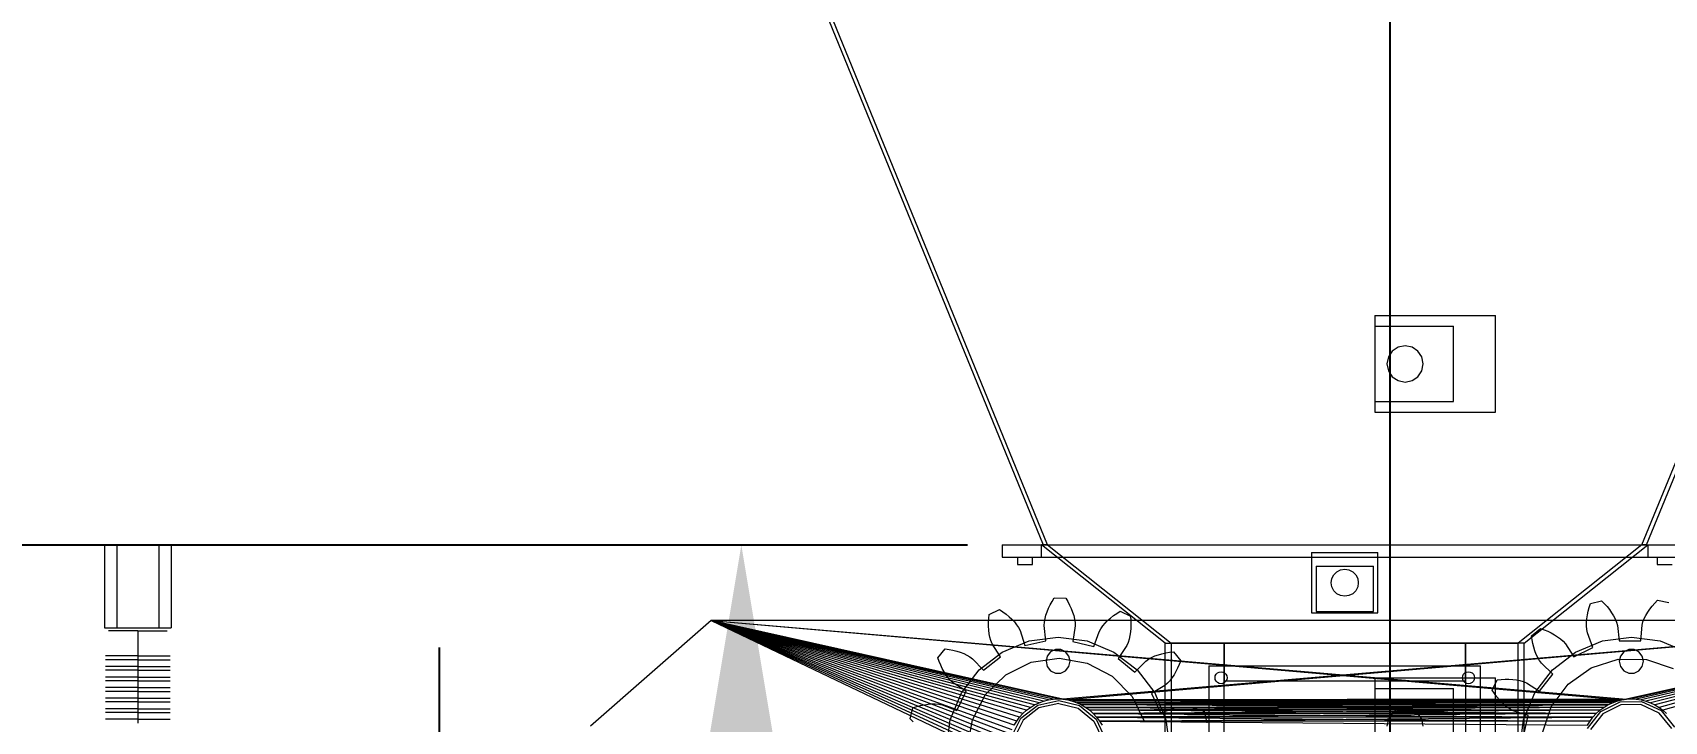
# Model space of a CAD drawing. Header units: millimetres. Extents: x -1970 to 59977, y -65068 to 6837.
# Drawn here: x 24858 to 25940, y 2183 to 2640 of the extents above; entities that cross this region are included whole.
import ezdxf

# ---------------------------------------------------------------- set-up
doc = ezdxf.new("R2010")
doc.units = ezdxf.units.MM
for name, color, linetype, lineweight in [('COTAS_O', 1, 'Continuous', 0), ('COTAS_P', 1, 'Continuous', 0), ('lateral_briquetadora', 7, 'Continuous', 0)]:
    doc.layers.add(name, color=color, linetype=linetype, lineweight=lineweight)
doc.dimstyles.new('R19_100', dxfattribs={"dimtxt": 250, "dimasz": 150, "dimexe": 150, "dimexo": 80, "dimgap": 100, "dimtad": 1, "dimtih": 1, "dimtoh": 1, "dimdsep": 46, "dimcen": 0.09, "dimadec": 0, "dimazin": 0, "dimtfac": 1, "dimtdec": 4, "dimtofl": 0, "dimtmove": 0, "dimatfit": 3, "dimfxl": 1, "dimtolj": 1, "dimtzin": 0, "dimarcsym": 0})

# ---------------------------------------------------------------- blocks, each defined once
blk = doc.blocks.new('*D3')
at = {"layer": 'COTAS_P', "color": 0, "lineweight": -2, "transparency": 16777216}
for p, q in [((25334.8, 3271.6), (25051.3, 4199.2)), ((16158.2, 1324.5), (24951.7, 4011.9)), ((16254.4, 496.5), (15970.9, 1424.2))]:
    blk.add_line(p, q, dxfattribs=at)
at = {"layer": 'COTAS_P', "color": 0, "transparency": 16777216}
for points in [[(24944.4, 4035.8), (24959, 3988), (25095.1, 4055.8)], [(16150.9, 1348.5), (16165.5, 1300.6), (16014.7, 1280.7)]]:
    blk.add_solid(points, dxfattribs=at)
at = {"layer": 'Defpoints', "color": 0, "transparency": 16777216}
for p in [(25095.1, 4055.8), (25358.2, 3195.1), (16277.8, 420)]:
    blk.add_point(p, dxfattribs=at)
blk = doc.blocks.new('*D5')
at = {"layer": 'COTAS_P', "color": 0, "lineweight": -2, "transparency": 16777216}
for p, q in [((25438.2, 3195.1), (25908.2, 3195.1)), ((25758.2, 150), (25758.2, 3045.1)), ((25438.2, 0), (25908.2, 0))]:
    blk.add_line(p, q, dxfattribs=at)
at = {"layer": 'COTAS_P', "color": 0, "transparency": 16777216}
for points in [[(25733.2, 3045.1), (25783.2, 3045.1), (25758.2, 3195.1)], [(25733.2, 150), (25783.2, 150), (25758.2, 0)]]:
    blk.add_solid(points, dxfattribs=at)
at = {"layer": 'Defpoints', "color": 0, "transparency": 16777216}
for p in [(25358.2, 3195.1), (25758.2, 3195.1), (25358.2, 0)]:
    blk.add_point(p, dxfattribs=at)
blk = doc.blocks.new('*D6')
at = {"layer": 'COTAS_P', "color": 0, "lineweight": -2, "transparency": 16777216}
for p, q in [((25128.2, 1262), (25128.2, 2232)), ((27628.2, 1262), (27628.2, 2232)), ((25278.2, 2082), (27478.2, 2082))]:
    blk.add_line(p, q, dxfattribs=at)
at = {"layer": 'COTAS_P', "color": 0, "transparency": 16777216}
for points in [[(25278.2, 2107), (25278.2, 2057), (25128.2, 2082)], [(27478.2, 2107), (27478.2, 2057), (27628.2, 2082)]]:
    blk.add_solid(points, dxfattribs=at)
at = {"layer": 'Defpoints', "color": 0, "transparency": 16777216}
for p in [(27628.2, 2082), (25128.2, 1182), (27628.2, 1182)]:
    blk.add_point(p, dxfattribs=at)
blk = doc.blocks.new('*D21')
at = {"layer": 'COTAS_O', "color": 0, "lineweight": -2, "transparency": 16777216}
for p, q in [((24708.2, 2300), (25478.2, 2300)), ((25328.2, 150), (25328.2, 2150)), ((24708.2, 0), (25478.2, 0))]:
    blk.add_line(p, q, dxfattribs=at)
at = {"layer": 'COTAS_O', "color": 0, "transparency": 16777216}
for points in [[(25303.2, 2150), (25353.2, 2150), (25328.2, 2300)], [(25303.2, 150), (25353.2, 150), (25328.2, 0)]]:
    blk.add_solid(points, dxfattribs=at)
at = {"layer": 'Defpoints', "color": 0, "transparency": 16777216}
for p in [(24628.2, 2300), (25328.2, 2300), (24628.2, 0)]:
    blk.add_point(p, dxfattribs=at)

msp = doc.modelspace()

# ---------------------------------------------------------------- linework, layer by layer
at = {"layer": 'lateral_briquetadora'}
for p, q in [((25378.187, 2667.25), (25528.187, 2300)), ((25531.187, 2300), (25381.187, 2667.25)), ((25925.187, 2300), (26075.187, 2667.25)), ((25928.187, 2300), (26078.187, 2667.25)), ((25748.187, 2452), (25828.187, 2452)), ((25748.187, 2452), (25748.187, 2388)), ((25748.187, 2445), (25800.187, 2445)), ((25748.187, 2445), (25748.187, 2395)), ((25800.187, 2395), (25800.187, 2445)), ((25828.187, 2388), (25828.187, 2452)), ((25757.1, 2424.592), (25756.187, 2420)), ((25759.701, 2428.485), (25757.1, 2424.592)), ((25763.594, 2431.087), (25759.701, 2428.485)), ((25768.187, 2432), (25763.594, 2431.087)), ((25772.779, 2431.087), (25768.187, 2432)), ((25776.672, 2428.485), (25772.779, 2431.087)), ((25779.273, 2424.592), (25776.672, 2428.485)), ((25780.187, 2420), (25779.273, 2424.592)), ((25756.187, 2420), (25757.1, 2415.408)), ((25757.1, 2415.408), (25759.701, 2411.515)), ((25776.672, 2411.515), (25779.273, 2415.408)), ((25779.273, 2415.408), (25780.187, 2420)), ((25759.701, 2411.515), (25763.594, 2408.913)), ((25763.594, 2408.913), (25768.187, 2408)), ((25768.187, 2408), (25772.779, 2408.913)), ((25772.779, 2408.913), (25776.672, 2411.515)), ((25748.187, 2395), (25800.187, 2395)), ((25748.187, 2388), (25828.187, 2388)), ((24906.187, 2300), (24950.187, 2300)), ((24906.187, 2300), (24906.187, 2245)), ((24914.187, 2300), (24942.187, 2300)), ((24914.187, 2300), (24914.187, 2245)), ((24942.187, 2300), (24942.187, 2245)), ((24950.187, 2300), (24950.187, 2245)), ((25501.187, 2300), (25955.187, 2300)), ((25501.187, 2300), (25501.187, 2292)), ((25501.187, 2300), (25527.187, 2300)), ((25609.187, 2235), (25527.187, 2300)), ((25531.187, 2300), (25527.187, 2300)), ((25527.187, 2292), (25527.187, 2300)), ((25528.187, 2300), (25928.187, 2300)), ((25528.187, 2300), (25531.187, 2300)), ((25531.187, 2300), (25613.187, 2235)), ((25531.187, 2300), (25925.187, 2300)), ((25706.187, 2295), (25750.187, 2295)), ((25706.187, 2295), (25706.187, 2255)), ((25750.187, 2255), (25750.187, 2295)), ((25925.187, 2300), (25843.187, 2235)), ((25847.187, 2235), (25929.187, 2300)), ((25928.187, 2300), (25925.187, 2300)), ((25925.187, 2300), (25929.187, 2300)), ((25929.187, 2300), (25955.187, 2300)), ((25929.187, 2300), (25929.187, 2292)), ((25501.187, 2292), (25955.187, 2292)), ((25501.187, 2292), (25527.187, 2292)), ((25511.187, 2292), (25521.187, 2292)), ((25511.187, 2292), (25511.187, 2287)), ((25511.187, 2287), (25521.187, 2287)), ((25521.187, 2287), (25521.187, 2292)), ((25709.187, 2286), (25747.187, 2286)), ((25709.187, 2286), (25709.187, 2256)), ((25720.905, 2280.29), (25722.897, 2282.281)), ((25722.897, 2282.281), (25725.405, 2283.56)), ((25725.405, 2283.56), (25728.187, 2284)), ((25728.187, 2284), (25730.968, 2283.56)), ((25730.968, 2283.56), (25733.477, 2282.281)), ((25733.477, 2282.281), (25735.468, 2280.29)), ((25747.187, 2256), (25747.187, 2286)), ((25929.187, 2292), (25955.187, 2292)), ((25935.187, 2292), (25945.187, 2292)), ((25935.187, 2292), (25935.187, 2287)), ((25935.187, 2287), (25945.187, 2287)), ((25719.187, 2275), (25719.627, 2277.781)), ((25719.627, 2272.219), (25719.187, 2275)), ((25719.627, 2277.781), (25720.905, 2280.29)), ((25720.905, 2269.71), (25719.627, 2272.219)), ((25735.468, 2280.29), (25736.746, 2277.781)), ((25736.746, 2272.219), (25735.468, 2269.71)), ((25736.746, 2277.781), (25737.187, 2275)), ((25737.187, 2275), (25736.746, 2272.219)), ((25532.982, 2260.364), (25534.249, 2262.649)), ((25534.249, 2262.649), (25535.659, 2264.918)), ((25535.659, 2264.918), (25543.275, 2264.821)), ((25543.275, 2264.821), (25544.627, 2262.516)), ((25544.627, 2262.516), (25545.834, 2260.2)), ((25722.897, 2267.719), (25720.905, 2269.71)), ((25725.405, 2266.44), (25722.897, 2267.719)), ((25728.187, 2266), (25725.405, 2266.44)), ((25730.968, 2266.44), (25728.187, 2266)), ((25733.477, 2267.719), (25730.968, 2266.44)), ((25735.468, 2269.71), (25733.477, 2267.719)), ((25890.198, 2258.637), (25891.003, 2261.185)), ((25891.003, 2261.185), (25898.405, 2262.974)), ((25898.405, 2262.974), (25900.286, 2261.076)), ((25900.286, 2261.076), (25902.029, 2259.13)), ((25931.926, 2259.513), (25933.618, 2261.503)), ((25933.618, 2261.503), (25935.449, 2263.449)), ((25935.449, 2263.449), (25942.895, 2261.85)), ((25308.187, 2250), (25228.187, 2180)), ((25308.187, 2250), (25506.608, 2155.371)), ((25505.821, 2158.512), (25308.187, 2250)), ((25505.345, 2161.716), (25308.187, 2250)), ((25505.187, 2164.95), (25308.187, 2250)), ((25505.345, 2168.185), (25308.187, 2250)), ((25505.821, 2171.388), (25308.187, 2250)), ((25506.608, 2174.53), (25308.187, 2250)), ((25507.699, 2177.579), (25308.187, 2250)), ((25509.083, 2180.506), (25308.187, 2250)), ((25510.748, 2183.284), (25308.187, 2250)), ((25512.677, 2185.885), (25308.187, 2250)), ((25514.852, 2188.285), (25308.187, 2250)), ((25517.252, 2190.46), (25308.187, 2250)), ((25519.853, 2192.389), (25308.187, 2250)), ((25522.63, 2194.054), (25308.187, 2250)), ((25525.558, 2195.438), (25308.187, 2250)), ((25528.607, 2196.529), (25308.187, 2250)), ((25531.749, 2197.316), (25308.187, 2250)), ((25534.952, 2197.791), (25308.187, 2250)), ((25538.187, 2197.95), (25308.187, 2250)), ((25541.421, 2197.791), (25308.187, 2250)), ((25308.187, 2250), (25914.952, 2197.791)), ((26148.187, 2250), (25308.187, 2250)), ((25308.187, 2250), (25911.749, 2197.316)), ((25492.099, 2248.657), (25492.249, 2251.265)), ((25492.249, 2251.265), (25492.535, 2253.922)), ((25492.535, 2253.922), (25499.438, 2257.138)), ((25499.438, 2257.138), (25501.657, 2255.648)), ((25501.657, 2255.648), (25503.75, 2254.085)), ((25503.75, 2254.085), (25505.711, 2252.452)), ((25505.711, 2252.452), (25507.531, 2250.75)), ((25507.531, 2250.75), (25509.199, 2248.98)), ((25529.095, 2248.905), (25529.497, 2251.181)), ((25529.497, 2251.181), (25530.109, 2253.472)), ((25530.109, 2253.472), (25530.904, 2255.77)), ((25530.904, 2255.77), (25531.865, 2258.07)), ((25531.865, 2258.07), (25532.982, 2260.364)), ((26148.187, 2250), (25541.421, 2197.791)), ((26148.187, 2250), (25544.625, 2197.316)), ((25545.834, 2260.2), (25546.892, 2257.877)), ((25546.892, 2257.877), (25547.794, 2255.554)), ((25547.794, 2255.554), (25548.529, 2253.236)), ((25548.529, 2253.236), (25549.083, 2250.93)), ((25549.083, 2250.93), (25549.426, 2248.644)), ((25569.317, 2248.21), (25571.031, 2249.936)), ((25571.031, 2249.936), (25572.894, 2251.591)), ((25572.894, 2251.591), (25574.896, 2253.173)), ((25574.896, 2253.173), (25577.028, 2254.682)), ((25577.028, 2254.682), (25579.284, 2256.115)), ((25579.284, 2256.115), (25586.103, 2252.723)), ((25586.103, 2252.723), (25586.321, 2250.06)), ((25586.321, 2250.06), (25586.404, 2247.449)), ((25706.187, 2255), (25750.187, 2255)), ((25709.187, 2256), (25747.187, 2256)), ((25888.458, 2248.721), (25888.659, 2251.144)), ((25888.659, 2251.144), (25889.021, 2253.61)), ((25889.021, 2253.61), (25889.536, 2256.11)), ((25889.536, 2256.11), (25890.198, 2258.637)), ((25902.029, 2259.13), (25903.629, 2257.142)), ((25903.629, 2257.142), (25905.077, 2255.114)), ((25905.077, 2255.114), (25906.363, 2253.05)), ((25906.363, 2253.05), (25907.47, 2250.953)), ((25907.47, 2250.953), (25908.368, 2248.823)), ((26148.187, 2250), (25914.952, 2197.791)), ((26148.187, 2250), (25918.187, 2197.95)), ((26148.187, 2250), (25921.421, 2197.791)), ((26148.187, 2250), (25924.625, 2197.316)), ((25925.853, 2249.047), (25926.695, 2251.199)), ((25926.695, 2251.199), (25927.749, 2253.324)), ((25927.749, 2253.324), (25928.981, 2255.42)), ((26148.187, 2250), (25927.766, 2196.529)), ((25928.981, 2255.42), (25930.377, 2257.484)), ((25930.377, 2257.484), (25931.926, 2259.513)), ((26148.187, 2250), (25930.815, 2195.438)), ((26148.187, 2250), (25933.743, 2194.054)), ((26148.187, 2250), (25936.52, 2192.389)), ((26148.187, 2250), (25939.122, 2190.46)), ((24906.187, 2245), (24950.187, 2245)), ((24912.55, 2243), (24908.688, 2243)), ((24919.509, 2243), (24912.55, 2243)), ((24914.187, 2245), (24942.187, 2245)), ((24928.187, 2243), (24919.509, 2243)), ((24928.187, 2243), (24928.187, 2226.5)), ((24928.187, 2243), (24936.864, 2243)), ((24936.864, 2243), (24943.823, 2243)), ((24943.823, 2243), (24947.685, 2243)), ((25492.088, 2246.105), (25492.099, 2248.657)), ((25492.22, 2243.617), (25492.088, 2246.105)), ((25492.501, 2241.201), (25492.22, 2243.617)), ((25492.943, 2238.871), (25492.501, 2241.201)), ((25509.199, 2248.98), (25510.699, 2247.143)), ((25510.699, 2247.143), (25512, 2245.232)), ((25512, 2245.232), (25513.012, 2243.225)), ((25513.012, 2243.225), (25516.181, 2233.374)), ((25519.034, 2236.429), (25538.187, 2238.95)), ((25528.996, 2246.658), (25529.095, 2248.905)), ((25530.153, 2236.375), (25528.996, 2246.658)), ((25538.187, 2238.95), (25557.339, 2236.429)), ((25549.467, 2246.396), (25548.048, 2236.146)), ((25549.426, 2248.644), (25549.467, 2246.396)), ((25561.939, 2232.787), (25565.358, 2242.554)), ((25565.358, 2242.554), (25566.422, 2244.535)), ((25566.422, 2244.535), (25567.771, 2246.412)), ((25567.771, 2246.412), (25569.317, 2248.21)), ((25585.811, 2240.005), (25585.309, 2237.687)), ((25586.154, 2242.413), (25585.811, 2240.005)), ((25586.349, 2244.897), (25586.154, 2242.413)), ((25586.404, 2247.449), (25586.349, 2244.897)), ((25851.94, 2239.86), (25857.833, 2244.684)), ((25852.32, 2237.215), (25851.94, 2239.86)), ((25857.833, 2244.684), (25860.351, 2243.789)), ((25860.351, 2243.789), (25862.766, 2242.793)), ((25862.766, 2242.793), (25865.07, 2241.695)), ((25865.07, 2241.695), (25867.255, 2240.497)), ((25867.255, 2240.497), (25869.309, 2239.195)), ((25869.309, 2239.195), (25871.217, 2237.786)), ((25888.431, 2246.349), (25888.458, 2248.721)), ((25888.605, 2244.045), (25888.431, 2246.349)), ((25889.065, 2241.844), (25888.605, 2244.045)), ((25892.73, 2232.166), (25889.065, 2241.844)), ((25899.034, 2236.429), (25918.187, 2238.95)), ((25908.368, 2248.823), (25908.965, 2246.655)), ((25908.965, 2246.655), (25910.125, 2236.372)), ((25918.187, 2238.95), (25937.339, 2236.429)), ((25924.415, 2236.555), (25925.312, 2246.864)), ((25925.312, 2246.864), (25925.853, 2249.047)), ((25458.453, 2225.304), (25463.277, 2231.196)), ((25463.277, 2231.196), (25465.922, 2230.816)), ((25465.922, 2230.816), (25468.486, 2230.316)), ((25468.486, 2230.316), (25470.961, 2229.695)), ((25470.961, 2229.695), (25473.34, 2228.952)), ((25473.34, 2228.952), (25475.611, 2228.082)), ((25475.611, 2228.082), (25477.759, 2227.077)), ((25485.861, 2217.276), (25501.187, 2229.036)), ((25493.569, 2236.646), (25492.943, 2238.871)), ((25494.455, 2234.579), (25493.569, 2236.646)), ((25499.959, 2225.816), (25494.455, 2234.579)), ((25501.187, 2229.036), (25519.034, 2236.429)), ((25516.181, 2233.374), (25530.153, 2236.375)), ((25533.199, 2229.205), (25530.979, 2226.421)), ((25536.406, 2230.75), (25533.199, 2229.205)), ((25539.967, 2230.75), (25536.406, 2230.75)), ((25543.174, 2229.205), (25539.967, 2230.75)), ((25545.394, 2226.421), (25543.174, 2229.205)), ((25548.048, 2236.146), (25561.939, 2232.787)), ((25557.339, 2236.429), (25575.187, 2229.036)), ((25575.187, 2229.036), (25590.512, 2217.276)), ((25583.688, 2233.436), (25577.962, 2224.816)), ((25584.626, 2235.479), (25583.688, 2233.436)), ((25585.309, 2237.687), (25584.626, 2235.479)), ((25607.049, 2227.952), (25609.539, 2228.509)), ((25609.187, 2235), (25613.187, 2235)), ((25609.187, 2080), (25609.187, 2235)), ((25609.539, 2228.509), (25612.115, 2228.943)), ((25612.115, 2228.943), (25614.769, 2229.255)), ((25843.187, 2235), (25613.187, 2235)), ((25613.187, 2235), (25613.187, 2080)), ((25613.187, 2235), (25648.187, 2235)), ((25614.769, 2229.255), (25619.441, 2223.241)), ((25648.187, 2080), (25648.187, 2235)), ((25648.187, 2235), (25808.187, 2235)), ((25648.187, 2235), (25648.187, 2210)), ((25808.187, 2235), (25843.187, 2235)), ((25808.187, 2235), (25808.187, 2080)), ((25808.187, 2210), (25808.187, 2235)), ((25847.187, 2235), (25843.187, 2235)), ((25843.187, 2080), (25843.187, 2235)), ((25847.187, 2080), (25847.187, 2235)), ((25852.82, 2234.651), (25852.32, 2237.215)), ((25853.441, 2232.176), (25852.82, 2234.651)), ((25854.185, 2229.797), (25853.441, 2232.176)), ((25855.055, 2227.526), (25854.185, 2229.797)), ((25865.861, 2217.276), (25881.187, 2229.036)), ((25871.217, 2237.786), (25872.95, 2236.257)), ((25872.95, 2236.257), (25874.428, 2234.562)), ((25874.428, 2234.562), (25879.935, 2225.801)), ((25879.935, 2225.801), (25892.73, 2232.166)), ((25881.187, 2229.036), (25899.034, 2236.429)), ((25910.125, 2236.372), (25924.415, 2236.555)), ((25913.199, 2229.205), (25910.979, 2226.421)), ((25916.406, 2230.75), (25913.199, 2229.205)), ((25919.967, 2230.75), (25916.406, 2230.75)), ((25923.174, 2229.205), (25919.967, 2230.75)), ((25925.394, 2226.421), (25923.174, 2229.205)), ((25937.339, 2236.429), (25955.187, 2229.036)), ((24910.986, 2226.5), (24906.738, 2226.5)), ((24910.986, 2224), (24906.738, 2224)), ((24910.986, 2219.5), (24906.738, 2219.5)), ((24912.55, 2226.5), (24908.688, 2226.5)), ((24912.55, 2224), (24908.688, 2224)), ((24912.55, 2219.5), (24908.688, 2219.5)), ((24918.641, 2226.5), (24910.986, 2226.5)), ((24918.641, 2224), (24910.986, 2224)), ((24918.641, 2219.5), (24910.986, 2219.5)), ((24919.509, 2226.5), (24912.55, 2226.5)), ((24919.509, 2224), (24912.55, 2224)), ((24919.509, 2219.5), (24912.55, 2219.5)), ((24928.187, 2226.5), (24918.641, 2226.5)), ((24928.187, 2224), (24918.641, 2224)), ((24928.187, 2219.5), (24918.641, 2219.5)), ((24928.187, 2226.5), (24919.509, 2226.5)), ((24928.187, 2224), (24919.509, 2224)), ((24928.187, 2219.5), (24919.509, 2219.5)), ((24928.187, 2226.5), (24928.187, 2224)), ((24928.187, 2226.5), (24937.732, 2226.5)), ((24928.187, 2226.5), (24936.864, 2226.5)), ((24928.187, 2224), (24928.187, 2219.5)), ((24928.187, 2224), (24936.864, 2224)), ((24928.187, 2224), (24937.732, 2224)), ((24928.187, 2219.5), (24928.187, 2217)), ((24928.187, 2219.5), (24936.864, 2219.5)), ((24928.187, 2219.5), (24937.732, 2219.5)), ((24936.864, 2226.5), (24943.823, 2226.5)), ((24936.864, 2224), (24943.823, 2224)), ((24936.864, 2219.5), (24943.823, 2219.5)), ((24937.732, 2226.5), (24945.387, 2226.5)), ((24937.732, 2224), (24945.387, 2224)), ((24937.732, 2219.5), (24945.387, 2219.5)), ((24943.823, 2226.5), (24947.685, 2226.5)), ((24943.823, 2224), (24947.685, 2224)), ((24943.823, 2219.5), (24947.685, 2219.5)), ((24945.387, 2226.5), (24949.635, 2226.5)), ((24945.387, 2224), (24949.635, 2224)), ((24945.387, 2219.5), (24949.635, 2219.5)), ((25459.347, 2222.786), (25458.453, 2225.304)), ((25460.344, 2220.371), (25459.347, 2222.786)), ((25461.442, 2218.067), (25460.344, 2220.371)), ((25462.64, 2215.882), (25461.442, 2218.067)), ((25474.101, 2201.95), (25485.861, 2217.276)), ((25477.759, 2227.077), (25479.76, 2225.92)), ((25479.76, 2225.92), (25481.543, 2224.55)), ((25481.543, 2224.55), (25488.672, 2217.05)), ((25488.672, 2217.05), (25499.959, 2225.816)), ((25503.544, 2213.939), (25520.378, 2222.247)), ((25520.378, 2222.247), (25538.955, 2224.945)), ((25530.979, 2226.421), (25530.187, 2222.95)), ((25530.187, 2222.95), (25530.979, 2219.479)), ((25530.979, 2219.479), (25533.199, 2216.696)), ((25538.955, 2224.945), (25557.457, 2221.771)), ((25543.174, 2216.696), (25545.394, 2219.479)), ((25546.187, 2222.95), (25545.394, 2226.421)), ((25545.394, 2219.479), (25546.187, 2222.95)), ((25557.457, 2221.771), (25574.073, 2213.035)), ((25577.962, 2224.816), (25589.02, 2215.764)), ((25589.02, 2215.764), (25596.338, 2223.079)), ((25590.512, 2217.276), (25602.272, 2201.95)), ((25596.338, 2223.079), (25598.157, 2224.403)), ((25598.157, 2224.403), (25600.186, 2225.508)), ((25600.186, 2225.508), (25602.36, 2226.458)), ((25602.36, 2226.458), (25604.652, 2227.269)), ((25604.652, 2227.269), (25607.049, 2227.952)), ((25617.424, 2218.358), (25616.267, 2216.083)), ((25618.482, 2220.746), (25617.424, 2218.358)), ((25619.441, 2223.241), (25618.482, 2220.746)), ((25638.187, 2220), (25818.187, 2220)), ((25638.187, 2220), (25638.187, 2125)), ((25818.187, 2125), (25818.187, 2220)), ((25854.101, 2201.95), (25865.861, 2217.276)), ((25856.06, 2225.378), (25855.055, 2227.526)), ((25857.217, 2223.377), (25856.06, 2225.378)), ((25858.586, 2221.594), (25857.217, 2223.377)), ((25866.087, 2214.465), (25858.586, 2221.594)), ((25876.171, 2207.783), (25891.463, 2218.67)), ((25891.463, 2218.67), (25909.371, 2224.299)), ((25909.371, 2224.299), (25928.143, 2224.118)), ((25910.979, 2226.421), (25910.187, 2222.95)), ((25910.187, 2222.95), (25910.979, 2219.479)), ((25910.979, 2219.479), (25913.199, 2216.696)), ((25923.174, 2216.696), (25925.394, 2219.479)), ((25926.187, 2222.95), (25925.394, 2226.421)), ((25925.394, 2219.479), (25926.187, 2222.95)), ((25928.143, 2224.118), (25945.939, 2218.146)), ((24910.986, 2217), (24906.738, 2217)), ((24910.986, 2212.5), (24906.738, 2212.5)), ((24910.986, 2210), (24906.738, 2210)), ((24912.55, 2217), (24908.688, 2217)), ((24912.55, 2212.5), (24908.688, 2212.5)), ((24912.55, 2210), (24908.688, 2210)), ((24918.641, 2217), (24910.986, 2217)), ((24918.641, 2212.5), (24910.986, 2212.5)), ((24918.641, 2210), (24910.986, 2210)), ((24919.509, 2217), (24912.55, 2217)), ((24919.509, 2212.5), (24912.55, 2212.5)), ((24919.509, 2210), (24912.55, 2210)), ((24928.187, 2217), (24918.641, 2217)), ((24928.187, 2212.5), (24918.641, 2212.5)), ((24928.187, 2210), (24918.641, 2210)), ((24928.187, 2217), (24919.509, 2217)), ((24928.187, 2212.5), (24919.509, 2212.5)), ((24928.187, 2210), (24919.509, 2210)), ((24928.187, 2217), (24928.187, 2212.5)), ((24928.187, 2217), (24936.864, 2217)), ((24928.187, 2217), (24937.732, 2217)), ((24928.187, 2212.5), (24928.187, 2210)), ((24928.187, 2212.5), (24936.864, 2212.5)), ((24928.187, 2212.5), (24937.732, 2212.5)), ((24928.187, 2210), (24928.187, 2205.5)), ((24928.187, 2210), (24936.864, 2210)), ((24928.187, 2210), (24937.732, 2210)), ((24936.864, 2217), (24943.823, 2217)), ((24936.864, 2212.5), (24943.823, 2212.5)), ((24936.864, 2210), (24943.823, 2210)), ((24937.732, 2217), (24945.387, 2217)), ((24937.732, 2212.5), (24945.387, 2212.5)), ((24937.732, 2210), (24945.387, 2210)), ((24943.823, 2217), (24947.685, 2217)), ((24943.823, 2212.5), (24947.685, 2212.5)), ((24943.823, 2210), (24947.685, 2210)), ((24945.387, 2217), (24949.635, 2217)), ((24945.387, 2212.5), (24949.635, 2212.5)), ((24945.387, 2210), (24949.635, 2210)), ((25463.942, 2213.828), (25462.64, 2215.882)), ((25465.351, 2211.92), (25463.942, 2213.828)), ((25466.88, 2210.187), (25465.351, 2211.92)), ((25468.575, 2208.709), (25466.88, 2210.187)), ((25477.336, 2203.202), (25468.575, 2208.709)), ((25490.101, 2200.836), (25503.544, 2213.939)), ((25533.199, 2216.696), (25536.406, 2215.151)), ((25536.406, 2215.151), (25539.967, 2215.151)), ((25539.967, 2215.151), (25543.174, 2216.696)), ((25574.073, 2213.035), (25587.175, 2199.593)), ((25608.897, 2206.911), (25599.998, 2201.63)), ((25610.629, 2208.345), (25608.897, 2206.911)), ((25612.202, 2210.038), (25610.629, 2208.345)), ((25613.66, 2211.909), (25612.202, 2210.038)), ((25615.013, 2213.93), (25613.66, 2211.909)), ((25616.267, 2216.083), (25615.013, 2213.93)), ((25642.187, 2212), (25642.382, 2213.236)), ((25642.382, 2210.764), (25642.187, 2212)), ((25642.382, 2213.236), (25642.951, 2214.351)), ((25642.951, 2209.649), (25642.382, 2210.764)), ((25642.951, 2214.351), (25643.835, 2215.236)), ((25643.835, 2208.764), (25642.951, 2209.649)), ((25643.835, 2215.236), (25644.951, 2215.804)), ((25644.951, 2208.196), (25643.835, 2208.764)), ((25644.951, 2215.804), (25646.187, 2216)), ((25646.187, 2208), (25644.951, 2208.196)), ((25646.187, 2216), (25647.423, 2215.804)), ((25647.423, 2208.196), (25646.187, 2208)), ((25647.423, 2215.804), (25648.538, 2215.236)), ((25648.538, 2208.764), (25647.423, 2208.196)), ((25648.187, 2210), (25808.187, 2210)), ((25648.538, 2215.236), (25649.423, 2214.351)), ((25649.423, 2209.649), (25648.538, 2208.764)), ((25649.423, 2214.351), (25649.991, 2213.236)), ((25649.991, 2210.764), (25649.423, 2209.649)), ((25649.991, 2213.236), (25650.187, 2212)), ((25650.187, 2212), (25649.991, 2210.764)), ((25748.187, 2212), (25828.187, 2212)), ((25748.187, 2212), (25748.187, 2148)), ((25806.187, 2212), (25806.382, 2213.236)), ((25806.382, 2210.764), (25806.187, 2212)), ((25806.382, 2213.236), (25806.951, 2214.351)), ((25806.951, 2209.649), (25806.382, 2210.764)), ((25806.951, 2214.351), (25807.835, 2215.236)), ((25807.835, 2208.764), (25806.951, 2209.649)), ((25807.835, 2215.236), (25808.951, 2215.804)), ((25808.951, 2208.196), (25807.835, 2208.764)), ((25808.951, 2215.804), (25810.187, 2216)), ((25810.187, 2208), (25808.951, 2208.196)), ((25810.187, 2216), (25811.423, 2215.804)), ((25811.423, 2208.196), (25810.187, 2208)), ((25811.423, 2215.804), (25812.538, 2215.236)), ((25812.538, 2208.764), (25811.423, 2208.196)), ((25812.538, 2215.236), (25813.423, 2214.351)), ((25813.423, 2209.649), (25812.538, 2208.764)), ((25813.423, 2214.351), (25813.991, 2213.236)), ((25813.991, 2210.764), (25813.423, 2209.649)), ((25813.991, 2213.236), (25814.187, 2212)), ((25814.187, 2212), (25813.991, 2210.764)), ((25825.999, 2203.698), (25829.215, 2210.602)), ((25828.187, 2148), (25828.187, 2212)), ((25829.215, 2210.602), (25831.872, 2210.888)), ((25831.872, 2210.888), (25834.48, 2211.038)), ((25834.48, 2211.038), (25837.032, 2211.049)), ((25837.032, 2211.049), (25839.52, 2210.917)), ((25839.52, 2210.917), (25841.936, 2210.636)), ((25841.936, 2210.636), (25844.266, 2210.194)), ((25844.266, 2210.194), (25846.491, 2209.568)), ((25846.491, 2209.568), (25848.558, 2208.682)), ((25848.558, 2208.682), (25857.321, 2203.178)), ((25857.321, 2203.178), (25866.087, 2214.465)), ((25864.991, 2192.703), (25876.171, 2207.783)), ((25913.199, 2216.696), (25916.406, 2215.151)), ((25916.406, 2215.151), (25919.967, 2215.151)), ((25919.967, 2215.151), (25923.174, 2216.696)), ((24910.986, 2205.5), (24906.738, 2205.5)), ((24910.986, 2203), (24906.738, 2203)), ((24910.986, 2198.5), (24906.738, 2198.5)), ((24910.986, 2196), (24906.738, 2196)), ((24912.55, 2205.5), (24908.688, 2205.5)), ((24912.55, 2203), (24908.688, 2203)), ((24912.55, 2198.5), (24908.688, 2198.5)), ((24912.55, 2196), (24908.688, 2196)), ((24918.641, 2205.5), (24910.986, 2205.5)), ((24918.641, 2203), (24910.986, 2203)), ((24918.641, 2198.5), (24910.986, 2198.5)), ((24918.641, 2196), (24910.986, 2196)), ((24919.509, 2205.5), (24912.55, 2205.5)), ((24919.509, 2203), (24912.55, 2203)), ((24919.509, 2198.5), (24912.55, 2198.5)), ((24919.509, 2196), (24912.55, 2196)), ((24928.187, 2205.5), (24918.641, 2205.5)), ((24928.187, 2203), (24918.641, 2203)), ((24928.187, 2198.5), (24918.641, 2198.5)), ((24928.187, 2196), (24918.641, 2196)), ((24928.187, 2205.5), (24919.509, 2205.5)), ((24928.187, 2203), (24919.509, 2203)), ((24928.187, 2198.5), (24919.509, 2198.5)), ((24928.187, 2196), (24919.509, 2196)), ((24928.187, 2205.5), (24928.187, 2203)), ((24928.187, 2205.5), (24936.864, 2205.5)), ((24928.187, 2205.5), (24937.732, 2205.5)), ((24928.187, 2203), (24928.187, 2198.5)), ((24928.187, 2203), (24936.864, 2203)), ((24928.187, 2203), (24937.732, 2203)), ((24928.187, 2198.5), (24928.187, 2196)), ((24928.187, 2198.5), (24936.864, 2198.5)), ((24928.187, 2198.5), (24937.732, 2198.5)), ((24928.187, 2196), (24928.187, 2191.5)), ((24928.187, 2196), (24936.864, 2196)), ((24928.187, 2196), (24937.732, 2196)), ((24936.864, 2205.5), (24943.823, 2205.5)), ((24936.864, 2203), (24943.823, 2203)), ((24936.864, 2198.5), (24943.823, 2198.5)), ((24936.864, 2196), (24943.823, 2196)), ((24937.732, 2205.5), (24945.387, 2205.5)), ((24937.732, 2203), (24945.387, 2203)), ((24937.732, 2198.5), (24945.387, 2198.5)), ((24937.732, 2196), (24945.387, 2196)), ((24943.823, 2205.5), (24947.685, 2205.5)), ((24943.823, 2203), (24947.685, 2203)), ((24943.823, 2198.5), (24947.685, 2198.5)), ((24943.823, 2196), (24947.685, 2196)), ((24945.387, 2205.5), (24949.635, 2205.5)), ((24945.387, 2203), (24949.635, 2203)), ((24945.387, 2198.5), (24949.635, 2198.5)), ((24945.387, 2196), (24949.635, 2196)), ((25466.708, 2184.103), (25474.101, 2201.95)), ((25470.971, 2190.407), (25477.336, 2203.202)), ((25481.365, 2184.221), (25490.101, 2200.836)), ((25524.673, 2193.957), (25538.597, 2196.948)), ((25525.558, 2195.438), (25528.607, 2196.529)), ((25528.607, 2196.529), (25531.749, 2197.316)), ((25531.749, 2197.316), (25534.952, 2197.791)), ((25534.952, 2197.791), (25538.187, 2197.95)), ((25538.187, 2197.95), (25541.421, 2197.791)), ((25538.597, 2196.948), (25552.439, 2193.601)), ((25541.421, 2197.791), (25911.749, 2197.316)), ((25541.421, 2197.791), (25544.625, 2197.316)), ((25914.952, 2197.791), (25544.625, 2197.316)), ((25544.625, 2197.316), (25547.766, 2196.529)), ((25908.607, 2196.529), (25544.625, 2197.316)), ((25911.749, 2197.316), (25544.625, 2197.316)), ((25547.766, 2196.529), (25911.749, 2197.316)), ((25547.766, 2196.529), (25550.815, 2195.438)), ((25905.558, 2195.438), (25547.766, 2196.529)), ((25908.607, 2196.529), (25547.766, 2196.529)), ((25550.815, 2195.438), (25908.607, 2196.529)), ((25587.175, 2199.593), (25595.483, 2182.759)), ((25599.998, 2201.63), (25606.033, 2188.676)), ((25602.272, 2201.95), (25609.665, 2184.103)), ((25748.187, 2205), (25800.187, 2205)), ((25748.187, 2205), (25748.187, 2155)), ((25800.187, 2155), (25800.187, 2205)), ((25827.489, 2201.48), (25825.999, 2203.698)), ((25829.052, 2199.387), (25827.489, 2201.48)), ((25830.685, 2197.426), (25829.052, 2199.387)), ((25832.387, 2195.606), (25830.685, 2197.426)), ((25846.708, 2184.103), (25854.101, 2201.95)), ((25897.916, 2189.711), (25910.667, 2196.054)), ((25905.558, 2195.438), (25908.607, 2196.529)), ((25908.607, 2196.529), (25911.749, 2197.316)), ((25910.667, 2196.054), (25924.907, 2196.237)), ((25911.749, 2197.316), (25914.952, 2197.791)), ((25914.952, 2197.791), (25918.187, 2197.95)), ((25918.187, 2197.95), (25921.421, 2197.791)), ((25921.421, 2197.791), (25924.625, 2197.316)), ((25924.625, 2197.316), (25927.766, 2196.529)), ((25924.907, 2196.237), (25937.816, 2190.222)), ((25927.766, 2196.529), (25930.815, 2195.438)), ((24910.986, 2191.5), (24906.738, 2191.5)), ((24910.986, 2189), (24906.738, 2189)), ((24912.55, 2191.5), (24908.688, 2191.5)), ((24912.55, 2189), (24908.688, 2189)), ((24918.641, 2191.5), (24910.986, 2191.5)), ((24918.641, 2189), (24910.986, 2189)), ((24919.509, 2191.5), (24912.55, 2191.5)), ((24919.509, 2189), (24912.55, 2189)), ((24928.187, 2191.5), (24918.641, 2191.5)), ((24928.187, 2189), (24918.641, 2189)), ((24928.187, 2191.5), (24919.509, 2191.5)), ((24928.187, 2189), (24919.509, 2189)), ((24928.187, 2191.5), (24928.187, 2189)), ((24928.187, 2191.5), (24936.864, 2191.5)), ((24928.187, 2191.5), (24937.732, 2191.5)), ((24928.187, 2189), (24928.187, 2184.5)), ((24928.187, 2189), (24936.864, 2189)), ((24928.187, 2189), (24937.732, 2189)), ((24936.864, 2191.5), (24943.823, 2191.5)), ((24936.864, 2189), (24943.823, 2189)), ((24937.732, 2191.5), (24945.387, 2191.5)), ((24937.732, 2189), (24945.387, 2189)), ((24943.823, 2191.5), (24947.685, 2191.5)), ((24943.823, 2189), (24947.685, 2189)), ((24945.387, 2191.5), (24949.635, 2191.5)), ((24945.387, 2189), (24949.635, 2189)), ((25440.163, 2184.731), (25441.952, 2192.134)), ((25441.952, 2192.134), (25444.5, 2192.939)), ((25444.5, 2192.939), (25447.027, 2193.601)), ((25447.027, 2193.601), (25449.527, 2194.116)), ((25449.527, 2194.116), (25451.992, 2194.478)), ((25451.992, 2194.478), (25454.416, 2194.679)), ((25454.416, 2194.679), (25456.787, 2194.706)), ((25456.787, 2194.706), (25459.092, 2194.532)), ((25459.092, 2194.532), (25461.293, 2194.072)), ((25461.293, 2194.072), (25470.971, 2190.407)), ((25507.083, 2172.47), (25513.426, 2185.221)), ((25510.748, 2183.284), (25512.677, 2185.885)), ((25512.677, 2185.885), (25514.852, 2188.285)), ((25513.426, 2185.221), (25524.673, 2193.957)), ((25514.852, 2188.285), (25517.252, 2190.46)), ((25525.517, 2192.144), (25514.973, 2183.954)), ((25517.252, 2190.46), (25519.853, 2192.389)), ((25519.853, 2192.389), (25522.63, 2194.054)), ((25522.63, 2194.054), (25525.558, 2195.438)), ((25538.571, 2194.948), (25525.517, 2192.144)), ((25538.571, 2194.948), (25551.548, 2191.81)), ((25550.815, 2195.438), (25902.63, 2194.054)), ((25905.558, 2195.438), (25550.815, 2195.438)), ((25550.815, 2195.438), (25553.743, 2194.054)), ((25551.548, 2191.81), (25561.879, 2183.353)), ((25552.439, 2193.601), (25563.459, 2184.58)), ((25905.558, 2195.438), (25553.743, 2194.054)), ((25553.743, 2194.054), (25556.52, 2192.389)), ((25899.853, 2192.389), (25553.743, 2194.054)), ((25902.63, 2194.054), (25553.743, 2194.054)), ((25556.52, 2192.389), (25902.63, 2194.054)), ((25556.52, 2192.389), (25559.122, 2190.46)), ((25899.853, 2192.389), (25556.52, 2192.389)), ((25556.52, 2192.389), (25897.252, 2190.46)), ((25899.853, 2192.389), (25559.122, 2190.46)), ((25559.122, 2190.46), (25561.521, 2188.285)), ((25894.852, 2188.285), (25559.122, 2190.46)), ((25897.252, 2190.46), (25559.122, 2190.46)), ((25897.252, 2190.46), (25561.521, 2188.285)), ((25561.521, 2188.285), (25892.677, 2185.885)), ((25894.852, 2188.285), (25561.521, 2188.285)), ((25561.521, 2188.285), (25563.696, 2185.885)), ((25894.852, 2188.285), (25563.696, 2185.885)), ((25563.696, 2185.885), (25890.748, 2183.284)), ((25892.677, 2185.885), (25563.696, 2185.885)), ((25563.696, 2185.885), (25565.625, 2183.284)), ((25565.625, 2183.284), (25892.677, 2185.885)), ((25606.033, 2188.676), (25615.801, 2192.092)), ((25615.801, 2192.092), (25618.013, 2192.495)), ((25618.013, 2192.495), (25620.322, 2192.61)), ((25620.322, 2192.61), (25622.692, 2192.523)), ((25622.692, 2192.523), (25625.109, 2192.259)), ((25625.109, 2192.259), (25627.565, 2191.834)), ((25627.565, 2191.834), (25630.05, 2191.256)), ((25630.05, 2191.256), (25632.559, 2190.529)), ((25632.559, 2190.529), (25635.086, 2189.659)), ((25635.086, 2189.659), (25636.685, 2182.213)), ((25759.701, 2188.485), (25757.1, 2184.592)), ((25763.594, 2191.087), (25759.701, 2188.485)), ((25768.187, 2192), (25763.594, 2191.087)), ((25772.779, 2191.087), (25768.187, 2192)), ((25776.672, 2188.485), (25772.779, 2191.087)), ((25779.273, 2184.592), (25776.672, 2188.485)), ((25834.156, 2193.938), (25832.387, 2195.606)), ((25835.994, 2192.438), (25834.156, 2193.938)), ((25837.904, 2191.137), (25835.994, 2192.438)), ((25839.912, 2190.125), (25837.904, 2191.137)), ((25849.763, 2186.956), (25839.912, 2190.125)), ((25846.762, 2172.984), (25849.763, 2186.956)), ((25859.018, 2174.906), (25864.991, 2192.703)), ((25889.18, 2178.464), (25897.916, 2189.711)), ((25890.748, 2183.284), (25892.677, 2185.885)), ((25899.183, 2188.164), (25890.993, 2177.619)), ((25892.677, 2185.885), (25894.852, 2188.285)), ((25894.852, 2188.285), (25897.252, 2190.46)), ((25897.252, 2190.46), (25899.853, 2192.389)), ((25911.137, 2194.11), (25899.183, 2188.164)), ((25899.853, 2192.389), (25902.63, 2194.054)), ((25902.63, 2194.054), (25905.558, 2195.438)), ((25924.487, 2194.281), (25911.137, 2194.11)), ((25936.589, 2188.643), (25924.487, 2194.281)), ((25930.815, 2195.438), (25933.743, 2194.054)), ((25933.743, 2194.054), (25936.52, 2192.389)), ((25936.52, 2192.389), (25939.122, 2190.46)), ((25945.047, 2178.312), (25936.589, 2188.643)), ((25937.816, 2190.222), (25946.837, 2179.203)), ((25939.122, 2190.46), (25941.521, 2188.285)), ((24910.986, 2184.5), (24906.738, 2184.5)), ((24912.55, 2184.5), (24908.688, 2184.5)), ((24918.641, 2184.5), (24910.986, 2184.5)), ((24919.509, 2184.5), (24912.55, 2184.5)), ((24928.187, 2184.5), (24918.641, 2184.5)), ((24928.187, 2184.5), (24919.509, 2184.5)), ((24928.187, 2184.5), (24928.187, 2182)), ((24928.187, 2184.5), (24936.864, 2184.5)), ((24928.187, 2184.5), (24937.732, 2184.5)), ((24936.864, 2184.5), (24943.823, 2184.5)), ((24937.732, 2184.5), (24945.387, 2184.5)), ((24943.823, 2184.5), (24947.685, 2184.5)), ((24945.387, 2184.5), (24949.635, 2184.5)), ((25442.061, 2182.851), (25440.163, 2184.731)), ((25464.187, 2164.95), (25466.708, 2184.103)), ((25478.192, 2165.719), (25481.365, 2184.221)), ((25514.973, 2183.954), (25509.027, 2172)), ((25509.083, 2180.506), (25510.748, 2183.284)), ((25561.879, 2183.353), (25567.518, 2171.251)), ((25563.459, 2184.58), (25569.473, 2171.671)), ((25565.625, 2183.284), (25889.083, 2180.506)), ((25890.748, 2183.284), (25565.625, 2183.284)), ((25565.625, 2183.284), (25567.29, 2180.506)), ((25609.665, 2184.103), (25612.187, 2164.95)), ((25757.1, 2184.592), (25756.187, 2180)), ((25780.187, 2180), (25779.273, 2184.592)), ((25844.187, 2164.95), (25846.708, 2184.103)), ((25889.083, 2180.506), (25890.748, 2183.284))]:
    msp.add_line(p, q, dxfattribs=at)

# ---------------------------------------------------------------- dimensions: what is measured, and where the dimension line sits
at = {"layer": 'COTAS_O'}
dim = msp.add_aligned_dim(p1=(24628.187, 0), p2=(24628.187, 2300), distance=-700, text='<> O', dimstyle='R19_100', dxfattribs=at)
dim.commit()
dim.dimension.update_dxf_attribs({"geometry": '*D21', "text_midpoint": (25328.187, 1150)})
at = {"layer": 'COTAS_P'}
for p1, p2, distance, picture, middle in [((16277.765, 420), (25358.187, 3195.061), 900, '*D3', (20554.937, 2668.234)), ((25358.187, 0), (25358.187, 3195.061), -400, '*D5', (25758.187, 1597.53)), ((25128.187, 1182), (27628.187, 1182), 900, '*D6', (26378.187, 2082))]:
    dim = msp.add_aligned_dim(p1=p1, p2=p2, distance=distance, text='<> P', dimstyle='R19_100', dxfattribs=at)
    dim.commit()
    dim.dimension.update_dxf_attribs({"geometry": picture, "text_midpoint": middle})

doc.saveas('drawing.dxf')
